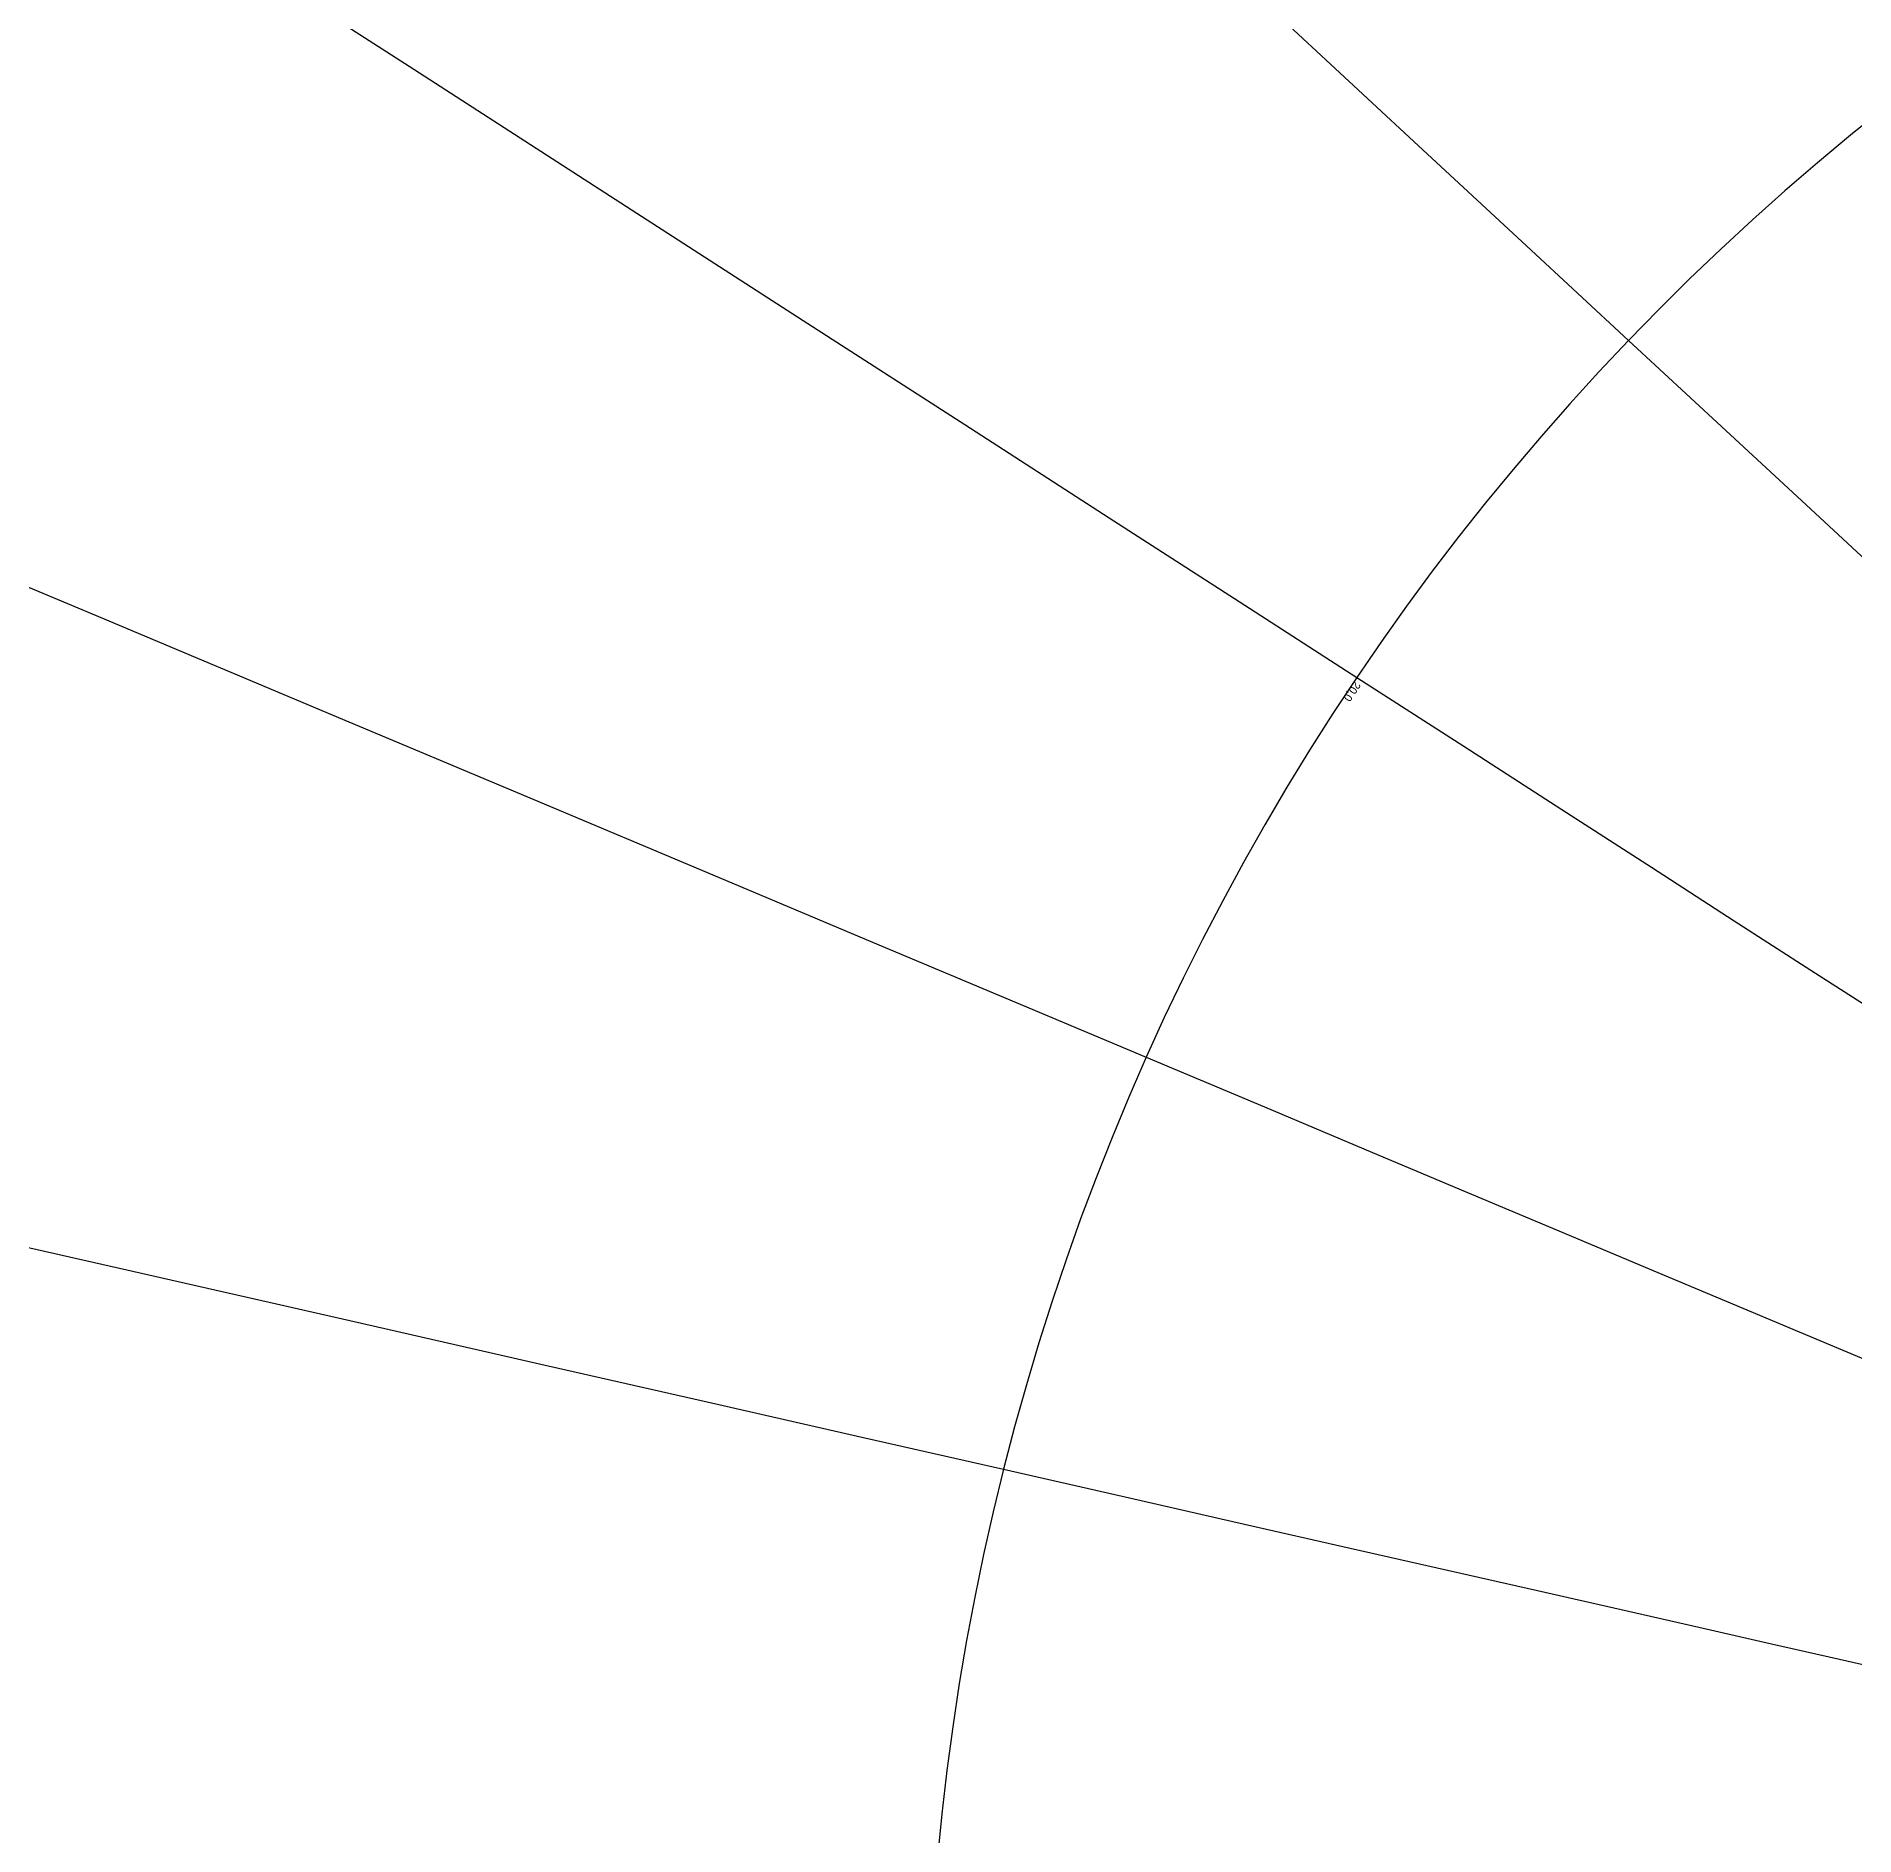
# Model space of a CAD drawing. Extents: x -36224 to 36225, y -38121 to 34420.
# Drawn here: x -23733 to -11080, y 1261 to 13782 of the extents above; entities that cross this region are included whole.
import ezdxf

# ---------------------------------------------------------------- set-up
doc = ezdxf.new("R2010")
doc.units = 0
for name, color, linetype in [('MERIDIANS', 7, 'Continuous'), ('PARALLEL_LABELS', 7, 'Continuous'), ('PARALLELS', 7, 'Continuous')]:
    doc.layers.add(name, color=color, linetype=linetype)

msp = doc.modelspace()

# ---------------------------------------------------------------- linework, layer by layer
at = {"layer": 'MERIDIANS'}
for p, q in [((-22760.97911, 14618.95449), (-21107.16171, 13552.69273)), ((-15018.28978, 13856.81078), (-14147.24247, 13049.89897)), ((-21107.16171, 13552.69273), (-19665.75236, 12623.37631)), ((-14147.24247, 13049.89897), (-13363.33915, 12323.7147)), ((-19665.75236, 12623.37631), (-18397.57345, 11805.74634)), ((-13363.33915, 12323.7147), (-12653.71364, 11666.33915)), ((-18397.57345, 11805.74634), (-17272.52007, 11080.39335)), ((-12653.71364, 11666.33915), (-12007.91071, 11068.0869)), ((-17272.52007, 11080.39335), (-16267.07715, 10432.15652)), ((-12007.91071, 11068.0869), (-11417.34648, 10521.00611)), ((-25106.69922, 10503.76583), (-23272.72853, 9732.4295)), ((-11417.34648, 10521.00611), (-10874.90747, 10018.50706)), ((-16267.07715, 10432.15652), (-15362.60966, 9849.02135)), ((-15362.60966, 9849.02135), (-14544.1589, 9321.34354)), ((-23272.72853, 9732.4295), (-21675.55142, 9060.68444)), ((-14544.1589, 9321.34354), (-13799.57832, 8841.29188)), ((-21675.55142, 9060.68444), (-20271.28492, 8470.07425)), ((-13799.57832, 8841.29188), (-13118.90216, 8402.44116)), ((-20271.28492, 8470.07425), (-19026.25401, 7946.43579)), ((-13118.90216, 8402.44116), (-12493.87686, 7999.47008)), ((-12493.87686, 7999.47008), (-11917.60831, 7627.93383)), ((-19026.25401, 7946.43579), (-17914.18625, 7478.71933)), ((-11917.60831, 7627.93383), (-11384.29291, 7284.09066)), ((-17914.18625, 7478.71933), (-16914.28338, 7058.17749)), ((-11384.29291, 7284.09066), (-10889.00995, 6964.76806)), ((-16914.28338, 7058.17749), (-16009.86593, 6677.79516)), ((-16009.86593, 6677.79516), (-15187.40148, 6331.88085)), ((-15187.40148, 6331.88085), (-14435.79569, 6015.76846)), ((-14435.79569, 6015.76846), (-13745.86664, 5725.59624)), ((-13745.86664, 5725.59624), (-13109.94966, 5458.14056)), ((-24760.68958, 5574.57242), (-23052.27663, 5186.10215)), ((-13109.94966, 5458.14056), (-12521.59614, 5210.68925)), ((-12521.59614, 5210.68925), (-11975.3414, 4980.94396)), ((-23052.27663, 5186.10215), (-21551.32539, 4844.8059)), ((-11975.3414, 4980.94396), (-11466.5238, 4766.94408)), ((-21551.32539, 4844.8059), (-20221.44549, 4542.40899)), ((-11466.5238, 4766.94408), (-10991.14226, 4567.00683)), ((-20221.44549, 4542.40899), (-19034.28273, 4272.46405)), ((-19034.28273, 4272.46405), (-17967.41653, 4029.87293)), ((-17967.41653, 4029.87293), (-17002.88472, 3810.55129)), ((-17002.88472, 3810.55129), (-16126.12752, 3611.18843)), ((-16126.12752, 3611.18843), (-15325.21819, 3429.07235)), ((-15325.21819, 3429.07235), (-14590.29333, 3261.96026)), ((-14590.29333, 3261.96026), (-13913.12497, 3107.98123)), ((-13913.12497, 3107.98123), (-13286.79494, 2965.56215)), ((-13286.79494, 2965.56215), (-12705.44401, 2833.37072)), ((-12705.44401, 2833.37072), (-12164.07659, 2710.271)), ((-12164.07659, 2710.271), (-11658.4071, 2595.28852)), ((-11658.4071, 2595.28852), (-11184.73802, 2487.5825)), ((-11184.73802, 2487.5825), (-10739.86217, 2386.42368))]:
    msp.add_line(p, q, dxfattribs=at)
at = {"layer": 'PARALLELS'}
for p, q in [((-10874.74336, 13283.33564), (-11108.79075, 13094.95675)), ((-11108.79075, 13094.95675), (-11339.63843, 12902.54311)), ((-11339.63843, 12902.54311), (-11567.21724, 12706.14697)), ((-11567.21724, 12706.14697), (-11791.45883, 12505.82175)), ((-11791.45883, 12505.82175), (-12012.2956, 12301.62205)), ((-12012.2956, 12301.62205), (-12229.6608, 12093.6036)), ((-12229.6608, 12093.6036), (-12443.4885, 11881.82329)), ((-12443.4885, 11881.82329), (-12653.71364, 11666.33915)), ((-12653.71364, 11666.33915), (-12860.27201, 11447.21033)), ((-12860.27201, 11447.21033), (-13063.10032, 11224.49709)), ((-13063.10032, 11224.49709), (-13262.13619, 10998.26081)), ((-13262.13619, 10998.26081), (-13457.31814, 10768.56395)), ((-13457.31814, 10768.56395), (-13648.5857, 10535.47006)), ((-13648.5857, 10535.47006), (-13835.87932, 10299.04376)), ((-13835.87932, 10299.04376), (-14019.14046, 10059.35072)), ((-14019.14046, 10059.35072), (-14198.31159, 9816.45766)), ((-14198.31159, 9816.45766), (-14373.33623, 9570.43235)), ((-14373.33623, 9570.43235), (-14544.1589, 9321.34354)), ((-14544.1589, 9321.34354), (-14710.72523, 9069.26104)), ((-14710.72523, 9069.26104), (-14872.98192, 8814.2556)), ((-14872.98192, 8814.2556), (-15030.87678, 8556.39898)), ((-15030.87678, 8556.39898), (-15184.35873, 8295.7639)), ((-15184.35873, 8295.7639), (-15333.37785, 8032.42401)), ((-15333.37785, 8032.42401), (-15477.88538, 7766.45392)), ((-15477.88538, 7766.45392), (-15617.83373, 7497.92914)), ((-15617.83373, 7497.92914), (-15753.17651, 7226.92607)), ((-15753.17651, 7226.92607), (-15883.86856, 6953.52203)), ((-15883.86856, 6953.52203), (-16009.86593, 6677.79516)), ((-16009.86593, 6677.79516), (-16131.12594, 6399.82449)), ((-16131.12594, 6399.82449), (-16247.60718, 6119.68986)), ((-16247.60718, 6119.68986), (-16359.26953, 5837.47193)), ((-16359.26953, 5837.47193), (-16466.07415, 5553.25215)), ((-16466.07415, 5553.25215), (-16567.98357, 5267.11276)), ((-16567.98357, 5267.11276), (-16664.96161, 4979.13673)), ((-16664.96161, 4979.13673), (-16756.97348, 4689.40779)), ((-16756.97348, 4689.40779), (-16843.98574, 4398.01036)), ((-16843.98574, 4398.01036), (-16925.96637, 4105.0296)), ((-16925.96637, 4105.0296), (-17002.88472, 3810.55129)), ((-17002.88472, 3810.55129), (-17074.71158, 3514.6619)), ((-17074.71158, 3514.6619), (-17141.41918, 3217.44852)), ((-17141.41918, 3217.44852), (-17202.9812, 2918.99883)), ((-17202.9812, 2918.99883), (-17259.37278, 2619.40112)), ((-17259.37278, 2619.40112), (-17310.57054, 2318.74423)), ((-17310.57054, 2318.74423), (-17356.55262, 2017.11753)), ((-17356.55262, 2017.11753), (-17397.29865, 1714.61093)), ((-17397.29865, 1714.61093), (-17432.78977, 1411.31479)), ((-17432.78977, 1411.31479), (-17463.0087, 1107.31998))]:
    msp.add_line(p, q, dxfattribs=at)

# ---------------------------------------------------------------- texts
at = {"layer": 'PARALLEL_LABELS'}
msp.add_text('20,0', height=55.676, rotation=236.54482, dxfattribs=at).set_placement((-14559.50556, 9298.11782))

doc.saveas('drawing.dxf')
